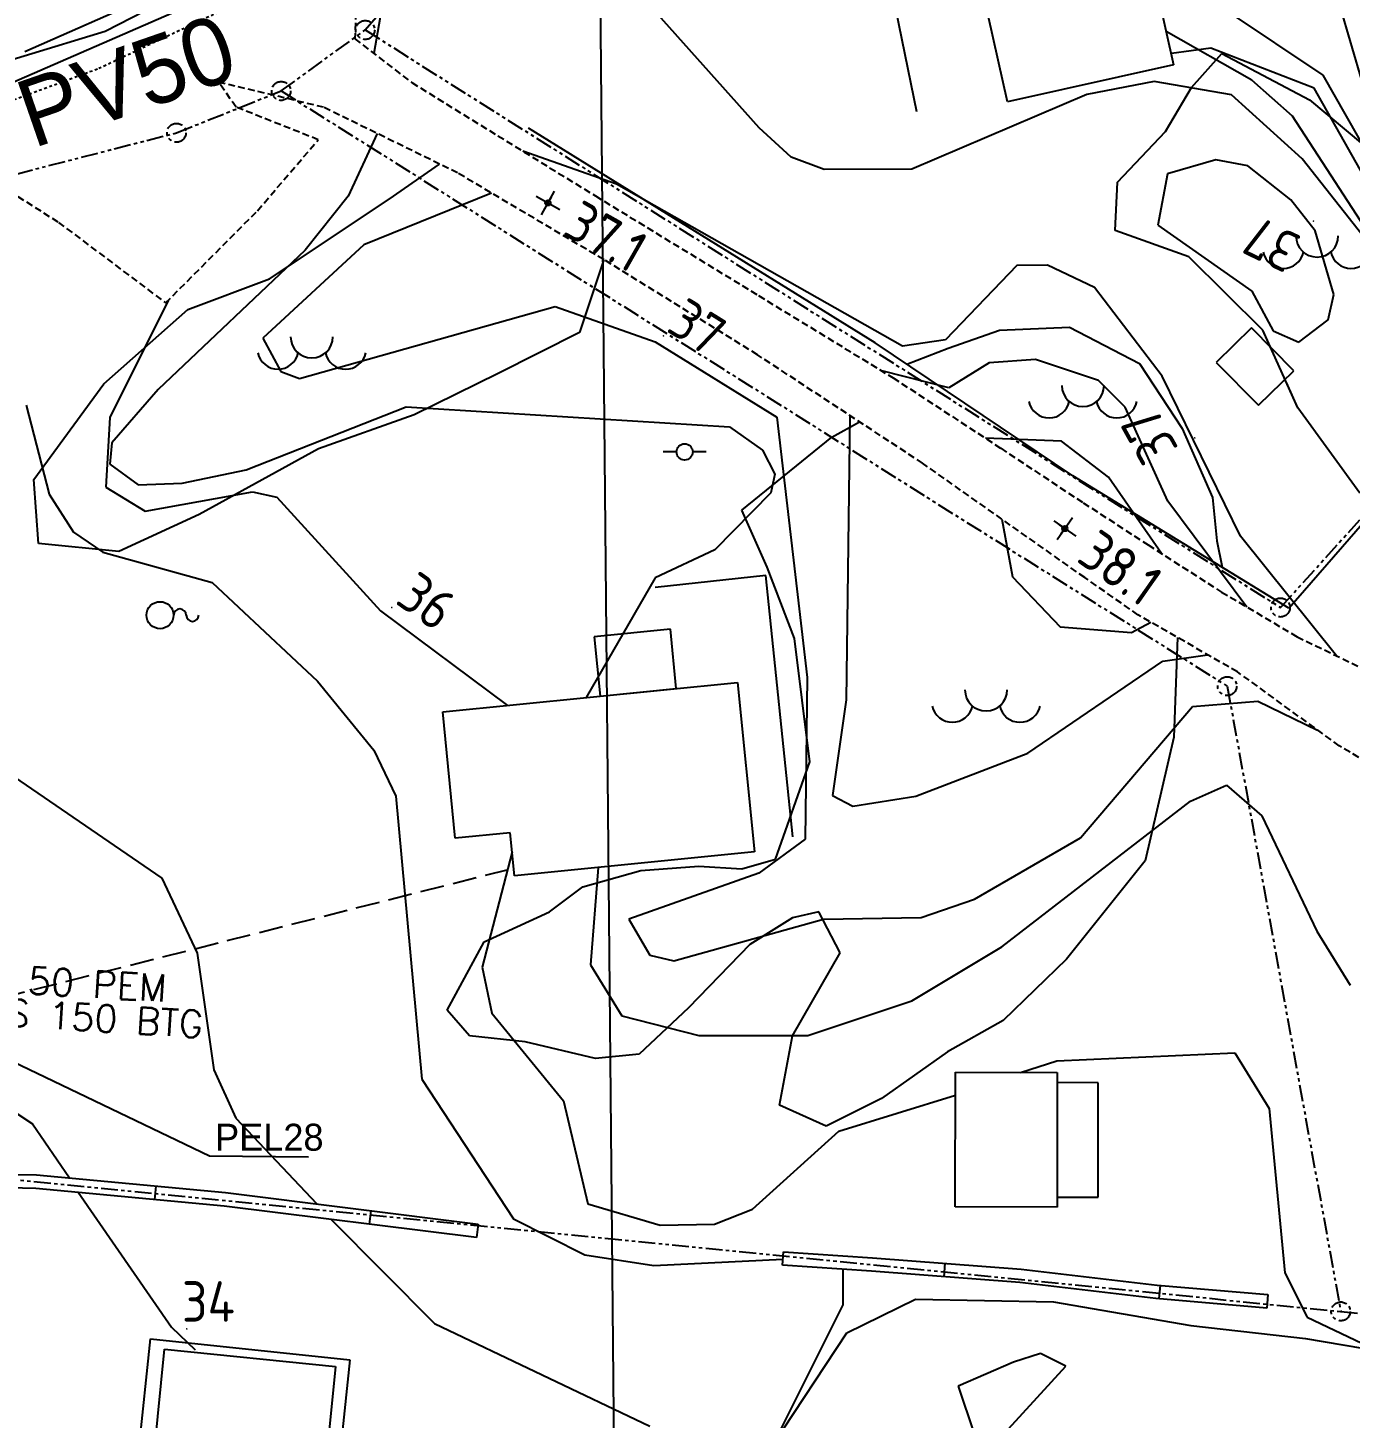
# Model space of a CAD drawing. Header units: metres. Extents: x 139929 to 142176, y 6401995 to 6404420.
# Drawn here: x 140501.3 to 140550.2, y 6402327.8 to 6402379.3 of the extents above; entities that cross this region are included whole.
import ezdxf
from ezdxf.enums import TextEntityAlignment as Align

# ---------------------------------------------------------------- set-up
doc = ezdxf.new("R2010")
doc.units = ezdxf.units.M
doc.header["$LTSCALE"] = 0.5
for name, pattern in [('DASHED', [0.75, 0.5, -0.25]), ('DGN Style 3', [2.464518, 1.76037, -0.704148]), ('HIDDEN2', [0.1875, 0.125, -0.0625]), ('PHANTOM', [2.5, 1.25, -0.25, 0.25, -0.25, 0.25, -0.25])]:
    doc.linetypes.add(name, pattern=pattern)
doc.layers.get('0').update_dxf_attribs({"color": 1})
doc.layers.add('LM_GRÄNSPUNKT_TEXT_NY', color=94, linetype='Continuous', lineweight=25)
for name, color, linetype in [('M-BEF-BELYSNINGSSTOLPE', 4, 'Continuous'), ('M-BEF-BYGGNAD', 3, 'Continuous'), ('M-BEF-EL', 4, 'ELLEDNING'), ('M-BEF-KÄLLA', 7, 'Continuous'), ('M-BEF-MARKLINJE', 4, 'Continuous'), ('M-BEF-MUR', 4, 'Continuous'), ('M-BEF-NIVÅ', 4, 'Continuous'), ('M-BEF-NIVÅKURVA-PRIMÄR-0.5M', 12, 'Continuous'), ('M-BEF-NIVÅKURVA-PRIMÄR-1.0M', 12, 'Continuous'), ('M-BEF-STAKET', 4, 'STAKET'), ('M-BEF-TELE', 4, 'TELELEDNING'), ('M-BEF-TELE-INFO', 4, 'Continuous'), ('M-BEF-TELE-TEXT', 1, 'Continuous'), ('M-BEF-VA-S', 4, 'Continuous'), ('M-BEF-VA-TEXT', 1, 'Continuous'), ('M-BEF-VA-V', 4, 'HIDDEN2'), ('M-BEF-VÄGKANT', 1, 'DASHED'), ('M-BEF-VÄGKANTSTÖD', 1, 'Continuous'), ('M-GR-FASTIGHETSGRÄNS', 3, 'PHANTOM')]:
    doc.layers.add(name, color=color, linetype=linetype)
doc.styles.add('ISO', font='iso.shx', dxfattribs={"height": 2.5})
doc.styles.add('ITALICC', font='italicc', dxfattribs={"oblique": 10})
doc.styles.add('ROMANS', font='romans')
doc.styles.get("Standard").update_dxf_attribs({"font": 'simplex8.shx'})
doc.styles.add('Style-font38', font='font38.shx')
doc.linetypes.add('ELLEDNING', pattern='A,3,-0.5,["E",Standard,S=0.5,R=0,X=0,Y=-0.25],-0.5', length=4)
doc.linetypes.add('STAKET', pattern='A,7,[134,morastr.shx,S=0.8,R=0,X=0,Y=0],0.6,[134,morastr.shx,S=0.8,R=0,X=0,Y=0],1', length=8.6)
doc.linetypes.add('TELELEDNING', pattern='A,3,-0.5,["T",Standard,S=0.5,R=0,X=0,Y=-0.25],-0.5', length=4)
picture_1 = doc.add_image_def('image1.png', size_in_pixel=(962, 792))

# ---------------------------------------------------------------- blocks, each defined once
blk = doc.blocks.new('PRI_L_ALLM')
for points in [[(-0.3, 0, 0), (-0.8, 0, 0)], [(0.8, 0, 0), (0.3, 0, 0)]]:
    blk.add_polyline3d(points)
blk.add_circle((0, 0), 0.3)
blk = doc.blocks.new('PRI_M_BERG')
for centre, radius, start, end in [((0, 0.867), 0.784, 180, 0), ((-1.252, 0.43), 0.765, 192.2902, 347.7098), ((1.252, 0.43), 0.765, 192.2902, 347.7098)]:
    blk.add_arc(centre, radius, start, end)
blk = doc.blocks.new('PRI_NIVÅ_HÖJDPUNKT_ISM')
at = {"color": 7}
for p, q in [((-0.25, 0), (0.25, 0)), ((0, 0.25), (0, -0.25))]:
    blk.add_line(p, q, dxfattribs=at)
blk = doc.blocks.new('PRI_V_KÄLLA')
blk.add_circle((0, 0), 0.5)
for centre, start, end in [((0.733333, 0), 0, 179.999991), ((1.2, 0), 179.999991, 359.999955)]:
    blk.add_arc(centre, 0.233333, start, end)
blk = doc.blocks.new('LIGGARPUNKT')
blk.add_circle((0, 0), 0.35)
at = {"layer": 'LM_GRÄNSPUNKT_TEXT_NY', "style": 'ITALICC', "oblique": 10}
blk.add_attdef('PUNKTBETECKNING', (0.5, -0.35), '', height=0.7, dxfattribs=at)
blk = doc.blocks.new('SPWDEF')
at = {"color": 0, "linetype": 'Continuous'}
for p, q in [((-1, 0), (1, 0)), ((0, -1), (0, 1))]:
    blk.add_line(p, q, dxfattribs=at)
blk.add_circle((0, 0), 0.2)
blk = doc.blocks.new('PRI_NIVÅ_HÖJDPKT')
at = {"color": 0, "linetype": 'Continuous', "lineweight": -3}
blk.add_circle((183, 184), 0.0005, dxfattribs=at)

msp = doc.modelspace()

# ---------------------------------------------------------------- linework, layer by layer
at = {"layer": 'M-BEF-BYGGNAD'}
for p, q in [((140537.546, 6402376.528), (140535.547, 6402385.485)), ((140537.546, 6402376.528), (140535.547, 6402385.485)), ((140542.843, 6402381.713), (140543.693, 6402377.899)), ((140542.843, 6402381.713), (140543.693, 6402377.899)), ((140543.693, 6402377.899), (140537.546, 6402376.528)), ((140543.693, 6402377.899), (140537.546, 6402376.528)), ((140546.581, 6402368.165), (140545.272, 6402366.882)), ((140548.139, 6402366.576), (140546.581, 6402368.165)), ((140545.272, 6402366.882), (140546.83, 6402365.293)), ((140546.83, 6402365.293), (140548.139, 6402366.576)), ((140525.056, 6402357.002), (140522.241, 6402356.723)), ((140522.241, 6402356.723), (140522.459, 6402354.524)), ((140525.274, 6402354.803), (140525.056, 6402357.002)), ((140516.626, 6402353.945), (140527.546, 6402355.029)), ((140516.626, 6402353.945), (140527.546, 6402355.029)), ((140522.459, 6402354.524), (140525.274, 6402354.803)), ((140527.546, 6402355.029), (140528.168, 6402348.757)), ((140527.546, 6402355.029), (140528.168, 6402348.757)), ((140517.092, 6402349.261), (140516.626, 6402353.945)), ((140517.092, 6402349.261), (140516.626, 6402353.945)), ((140519.127, 6402349.463), (140517.092, 6402349.261)), ((140519.127, 6402349.463), (140517.092, 6402349.261)), ((140519.285, 6402347.875), (140519.127, 6402349.463)), ((140519.285, 6402347.875), (140519.127, 6402349.463)), ((140528.168, 6402348.757), (140519.285, 6402347.875)), ((140528.168, 6402348.757), (140519.285, 6402347.875)), ((140535.608, 6402335.611), (140535.617, 6402340.595)), ((140535.608, 6402335.611), (140535.617, 6402340.595)), ((140535.617, 6402340.595), (140539.385, 6402340.588)), ((140535.617, 6402340.595), (140539.385, 6402340.588)), ((140539.385, 6402340.588), (140539.376, 6402335.603)), ((140539.385, 6402340.588), (140539.376, 6402335.603)), ((140540.904, 6402340.208), (140539.384, 6402340.211)), ((140540.904, 6402340.208), (140539.384, 6402340.211)), ((140540.896, 6402335.974), (140540.904, 6402340.208)), ((140540.896, 6402335.974), (140540.904, 6402340.208)), ((140539.376, 6402335.603), (140535.608, 6402335.611)), ((140539.376, 6402335.603), (140535.608, 6402335.611)), ((140539.377, 6402335.976), (140540.896, 6402335.974)), ((140539.377, 6402335.976), (140540.896, 6402335.974)), ((140504.435, 6402317.61), (140505.8, 6402330.721)), ((140505.09, 6402318.022), (140506.327, 6402330.339)), ((140505.09, 6402318.022), (140506.327, 6402330.339)), ((140505.8, 6402330.721), (140513.191, 6402329.952)), ((140506.327, 6402330.339), (140512.656, 6402329.704)), ((140506.327, 6402330.339), (140512.656, 6402329.704)), ((140513.191, 6402329.952), (140512.883, 6402326.994)), ((140512.656, 6402329.704), (140512.295, 6402326.112)), ((140512.656, 6402329.704), (140512.295, 6402326.112))]:
    msp.add_line(p, q, dxfattribs=at)
at = {"layer": 'M-BEF-EL', "flags": 128}
msp.add_lwpolyline([(140479.882, 6402370.576), (140480.469, 6402370.766), (140483.482, 6402371.85), (140486.773, 6402373.649), (140491.324, 6402375.218), (140495.121, 6402376.413), (140504.126, 6402379.151), (140509.521, 6402381.924), (140513.334, 6402384.61), (140517.846, 6402389.517), (140520.876, 6402393.335), (140523.929, 6402397.038), (140528.942, 6402403.251), (140531.978, 6402407.388), (140536.673, 6402413.662), (140537.185, 6402413.935), (140538.462, 6402412.981), (140539.837, 6402412.142), (140540.254, 6402411.587)], dxfattribs=at)
at = {"layer": 'M-BEF-MARKLINJE'}
for p, q in [((140544.356, 6402377.068, 36.441), (140545.479, 6402378.322, 35.532)), ((140545.479, 6402378.322, 35.532), (140548.726, 6402376.608, 35.404)), ((140543.397, 6402375.435, 36.74), (140544.356, 6402377.068, 36.441)), ((140548.726, 6402376.608, 35.404), (140550.687, 6402374.958, 35.29)), ((140541.612, 6402373.553, 36.825), (140543.397, 6402375.435, 36.74)), ((140514.647, 6402372.928, 36.817), (140516.506, 6402374.228, 36.774)), ((140541.532, 6402371.761, 36.711), (140541.612, 6402373.553, 36.825)), ((140510.217, 6402369.978, 36.404), (140514.647, 6402372.928, 36.817)), ((140544.256, 6402370.795, 36.669), (140541.532, 6402371.761, 36.711)), ((140522.59, 6402370.688, 37.03), (140521.687, 6402367.987, 36.731)), ((140546.994, 6402368.081, 36.654), (140544.256, 6402370.795, 36.669)), ((140507.191, 6402368.847, 36.149), (140510.217, 6402369.978, 36.404)), ((140504.081, 6402366.083, 35.765), (140507.191, 6402368.847, 36.149)), ((140521.687, 6402367.987, 36.731), (140518.677, 6402366.466, 36.561)), ((140535.339, 6402367.41, 36.925), (140537.241, 6402368.075, 37.024)), ((140537.241, 6402368.075, 37.024), (140539.843, 6402368.184, 36.967)), ((140539.843, 6402368.184, 36.967), (140542.43, 6402366.839, 36.967)), ((140548.292, 6402365.204, 36.683), (140546.994, 6402368.081, 36.654)), ((140533.81, 6402366.823, 36.862), (140535.339, 6402367.41, 36.925)), ((140518.677, 6402366.466, 36.561), (140515.565, 6402364.941, 36.39)), ((140542.43, 6402366.839, 36.967), (140544.013, 6402364.438, 36.967)), ((140501.488, 6402362.54, 35.466), (140504.081, 6402366.083, 35.765)), ((140515.565, 6402364.941, 36.39), (140512.029, 6402363.685, 36.333)), ((140550.589, 6402362.034, 36.555), (140548.292, 6402365.204, 36.683)), ((140531.035, 6402364.117, 37.487), (140532.06, 6402364.681, 37.544)), ((140544.013, 6402364.438, 36.967), (140545.128, 6402361.878, 36.967)), ((140527.708, 6402361.415, 36.677), (140531.035, 6402364.117, 37.487)), ((140512.029, 6402363.685, 36.333), (140507.611, 6402361.253, 35.708)), ((140501.661, 6402360.175, 35.282), (140501.488, 6402362.54, 35.466)), ((140545.128, 6402361.878, 36.967), (140545.291, 6402360.271, 36.967)), ((140507.611, 6402361.253, 35.708), (140504.638, 6402359.874, 35.395)), ((140528.641, 6402359.301, 36.691), (140527.708, 6402361.415, 36.677)), ((140545.291, 6402360.271, 36.967), (140545.493, 6402359.294, 36.868)), ((140504.638, 6402359.874, 35.395), (140501.661, 6402360.175, 35.282)), ((140529.65, 6402356.661, 36.507), (140528.641, 6402359.301, 36.691)), ((140530.222, 6402352.097, 36.492), (140529.65, 6402356.661, 36.507)), ((140543.835, 6402356.697, 37.473), (140543.695, 6402353.001, 36.706)), ((140543.695, 6402353.001, 36.706), (140542.642, 6402348.421, 36.365)), ((140528.953, 6402348.483, 36.72), (140530.222, 6402352.097, 36.492)), ((140527.701, 6402348.13, 36.663), (140528.953, 6402348.483, 36.72)), ((140542.642, 6402348.421, 36.365), (140539.724, 6402344.789, 36.322)), ((140521.82, 6402347.461, 36.251), (140523.96, 6402348.063, 36.35)), ((140523.96, 6402348.063, 36.35), (140526.107, 6402348.228, 36.45)), ((140526.107, 6402348.228, 36.45), (140527.701, 6402348.13, 36.663)), ((140520.581, 6402346.533, 36.023), (140521.82, 6402347.461, 36.251)), ((140518.163, 6402345.428, 35.824), (140520.581, 6402346.533, 36.023)), ((140529.576, 6402346.313, 36.734), (140528.003, 6402345.332, 36.72)), ((140530.557, 6402346.538, 36.635), (140529.576, 6402346.313, 36.734)), ((140531.34, 6402345.014, 36.535), (140530.557, 6402346.538, 36.635)), ((140516.795, 6402342.896, 35.796), (140518.163, 6402345.428, 35.824)), ((140528.003, 6402345.332, 36.72), (140525.728, 6402342.985, 36.578)), ((140529.581, 6402341.948, 36.564), (140531.34, 6402345.014, 36.535)), ((140539.724, 6402344.789, 36.322), (140537.38, 6402342.518, 36.222)), ((140517.618, 6402341.95, 35.896), (140516.795, 6402342.896, 35.796)), ((140525.728, 6402342.985, 36.578), (140523.898, 6402341.262, 36.251)), ((140537.38, 6402342.518, 36.222), (140535.315, 6402341.356, 36.18)), ((140519.679, 6402341.726, 36.023), (140517.618, 6402341.95, 35.896)), ((140522.285, 6402341.103, 36.08), (140519.679, 6402341.726, 36.023)), ((140529.1, 6402339.383, 36.18), (140529.581, 6402341.948, 36.564)), ((140523.898, 6402341.262, 36.251), (140522.285, 6402341.103, 36.08)), ((140535.315, 6402341.356, 36.18), (140532.877, 6402339.626, 36.095)), ((140532.877, 6402339.626, 36.095), (140530.832, 6402338.605, 36.052)), ((140530.832, 6402338.605, 36.052), (140529.1, 6402339.383, 36.18)), ((140531.587, 6402330.952, 35.694), (140534.134, 6402332.194, 35.921)), ((140534.134, 6402332.194, 35.921), (140539.247, 6402332.089, 35.992)), ((140539.247, 6402332.089, 35.992), (140544.325, 6402331.215, 35.964)), ((140528.845, 6402326.777, 35.267), (140531.587, 6402330.952, 35.694)), ((140544.325, 6402331.215, 35.964), (140548.578, 6402330.735, 35.907)), ((140548.578, 6402330.735, 35.907), (140554.573, 6402329.724, 35.836))]:
    msp.add_line(p, q, dxfattribs=at)
at = {"layer": 'M-BEF-MARKLINJE', "lineweight": -3}
for p, q in [((140544.356, 6402377.068), (140545.479, 6402378.322)), ((140543.397, 6402375.435), (140544.356, 6402377.068)), ((140541.612, 6402373.553), (140543.397, 6402375.435)), ((140514.647, 6402372.928), (140516.506, 6402374.228)), ((140541.532, 6402371.761), (140541.612, 6402373.553)), ((140510.217, 6402369.978), (140514.647, 6402372.928)), ((140544.256, 6402370.795), (140541.532, 6402371.761)), ((140522.59, 6402370.688), (140521.687, 6402367.987)), ((140546.994, 6402368.081), (140544.256, 6402370.795)), ((140507.191, 6402368.847), (140510.217, 6402369.978)), ((140504.081, 6402366.083), (140507.191, 6402368.847)), ((140521.687, 6402367.987), (140518.677, 6402366.466)), ((140535.339, 6402367.41), (140537.241, 6402368.075)), ((140537.241, 6402368.075), (140539.843, 6402368.184)), ((140539.843, 6402368.184), (140542.43, 6402366.839)), ((140547.32, 6402367.358), (140546.994, 6402368.081)), ((140533.81, 6402366.823), (140535.339, 6402367.41)), ((140518.677, 6402366.466), (140515.565, 6402364.941)), ((140542.43, 6402366.839), (140544.013, 6402364.438)), ((140501.488, 6402362.54), (140504.081, 6402366.083)), ((140548.292, 6402365.204), (140547.869, 6402366.142)), ((140515.565, 6402364.941), (140512.029, 6402363.685)), ((140550.589, 6402362.034), (140548.292, 6402365.204)), ((140531.035, 6402364.117), (140532.06, 6402364.681)), ((140544.013, 6402364.438), (140545.128, 6402361.878)), ((140527.708, 6402361.415), (140531.035, 6402364.117)), ((140512.029, 6402363.685), (140507.611, 6402361.253)), ((140501.661, 6402360.175), (140501.488, 6402362.54)), ((140545.128, 6402361.878), (140545.291, 6402360.271)), ((140507.611, 6402361.253), (140504.638, 6402359.874)), ((140528.641, 6402359.301), (140527.708, 6402361.415)), ((140545.291, 6402360.271), (140545.493, 6402359.294)), ((140504.638, 6402359.874), (140501.661, 6402360.175)), ((140529.65, 6402356.661), (140528.641, 6402359.301)), ((140530.222, 6402352.097), (140529.65, 6402356.661)), ((140543.835, 6402356.697), (140543.695, 6402353.001)), ((140543.695, 6402353.001), (140542.642, 6402348.421)), ((140528.953, 6402348.483), (140530.222, 6402352.097)), ((140527.701, 6402348.13), (140528.953, 6402348.483)), ((140542.642, 6402348.421), (140539.724, 6402344.789)), ((140521.82, 6402347.461), (140523.96, 6402348.063)), ((140523.96, 6402348.063), (140526.107, 6402348.228)), ((140526.107, 6402348.228), (140527.701, 6402348.13)), ((140520.581, 6402346.533), (140521.82, 6402347.461)), ((140518.163, 6402345.428), (140520.581, 6402346.533)), ((140529.576, 6402346.313), (140528.003, 6402345.332)), ((140530.557, 6402346.538), (140529.576, 6402346.313)), ((140531.34, 6402345.014), (140530.557, 6402346.538)), ((140516.795, 6402342.896), (140518.163, 6402345.428)), ((140528.003, 6402345.332), (140525.728, 6402342.985)), ((140529.581, 6402341.948), (140531.34, 6402345.014)), ((140539.724, 6402344.789), (140537.38, 6402342.518)), ((140517.618, 6402341.95), (140516.795, 6402342.896)), ((140525.728, 6402342.985), (140523.898, 6402341.262)), ((140537.38, 6402342.518), (140535.315, 6402341.356)), ((140519.679, 6402341.726), (140517.618, 6402341.95)), ((140522.285, 6402341.103), (140519.679, 6402341.726)), ((140529.1, 6402339.383), (140529.581, 6402341.948)), ((140523.898, 6402341.262), (140522.285, 6402341.103)), ((140535.315, 6402341.356), (140532.877, 6402339.626)), ((140532.877, 6402339.626), (140530.832, 6402338.605)), ((140530.832, 6402338.605), (140529.1, 6402339.383)), ((140531.587, 6402330.952), (140534.134, 6402332.194)), ((140534.134, 6402332.194), (140539.247, 6402332.089)), ((140539.247, 6402332.089), (140544.325, 6402331.215)), ((140528.845, 6402326.777), (140531.587, 6402330.952)), ((140544.325, 6402331.215), (140548.578, 6402330.735)), ((140548.578, 6402330.735), (140554.573, 6402329.724))]:
    msp.add_line(p, q, dxfattribs=at)
at = {"layer": 'M-BEF-MUR'}
for p, q in [((140534.18, 6402376.163), (140533.071, 6402381.607)), ((140499.734, 6402336.831), (140501.59, 6402336.797)), ((140501.59, 6402336.797), (140508.584, 6402336.138)), ((140501.561, 6402336.297), (140499.725, 6402336.331)), ((140508.53, 6402335.64), (140501.561, 6402336.297)), ((140505.965, 6402335.882), (140506.012, 6402336.38)), ((140508.584, 6402336.138), (140517.944, 6402334.976)), ((140517.882, 6402334.479), (140508.53, 6402335.64)), ((140513.913, 6402334.972), (140513.974, 6402335.468)), ((140517.944, 6402334.976), (140517.882, 6402334.479)), ((140529.212, 6402333.447), (140529.245, 6402333.945)), ((140529.245, 6402333.945), (140532.542, 6402333.726)), ((140532.507, 6402333.228), (140529.212, 6402333.447)), ((140532.542, 6402333.726), (140538.052, 6402333.31)), ((140535.201, 6402333.024), (140535.238, 6402333.523)), ((140538.004, 6402332.812), (140532.507, 6402333.228)), ((140538.052, 6402333.31), (140543.089, 6402332.718)), ((140543.038, 6402332.221), (140538.004, 6402332.812)), ((140543.089, 6402332.718), (140547.186, 6402332.364)), ((140543.158, 6402332.21), (140543.201, 6402332.709)), ((140547.143, 6402331.865), (140543.038, 6402332.221)), ((140547.186, 6402332.364), (140547.143, 6402331.865))]:
    msp.add_line(p, q, dxfattribs=at)
at = {"layer": 'M-BEF-MUR', "lineweight": -3}
for p, q in [((140534.18, 6402376.163), (140533.071, 6402381.607)), ((140499.734, 6402336.831), (140501.59, 6402336.797)), ((140501.59, 6402336.797), (140508.584, 6402336.138)), ((140501.561, 6402336.297), (140499.725, 6402336.331)), ((140508.53, 6402335.64), (140501.561, 6402336.297)), ((140505.965, 6402335.882), (140506.012, 6402336.38)), ((140508.584, 6402336.138), (140517.944, 6402334.976)), ((140517.882, 6402334.479), (140508.53, 6402335.64)), ((140513.913, 6402334.972), (140513.974, 6402335.468)), ((140517.944, 6402334.976), (140517.882, 6402334.479)), ((140529.212, 6402333.447), (140529.245, 6402333.945)), ((140529.245, 6402333.945), (140532.542, 6402333.726)), ((140532.507, 6402333.228), (140529.212, 6402333.447)), ((140532.542, 6402333.726), (140538.052, 6402333.31)), ((140535.201, 6402333.024), (140535.238, 6402333.523)), ((140538.004, 6402332.812), (140532.507, 6402333.228)), ((140538.052, 6402333.31), (140543.089, 6402332.718)), ((140543.038, 6402332.221), (140538.004, 6402332.812)), ((140543.089, 6402332.718), (140547.186, 6402332.364)), ((140543.158, 6402332.21), (140543.201, 6402332.709)), ((140547.143, 6402331.865), (140543.038, 6402332.221)), ((140547.186, 6402332.364), (140547.143, 6402331.865))]:
    msp.add_line(p, q, dxfattribs=at)
at = {"layer": 'M-BEF-NIVÅKURVA-PRIMÄR-0.5M', "linetype": 'Continuous', "lineweight": -3}
for p, q in [((140514.603, 6402381.377, 36.5), (140514.08, 6402378.324, 36.5)), ((140528.35, 6402375.572, 36.5), (140523.097, 6402381.451, 36.5)), ((140549.225, 6402377.515, 35.5), (140545.682, 6402379.884, 35.5)), ((140542.974, 6402377.28, 36.5), (140540.484, 6402376.808, 36.5)), ((140545.834, 6402376.792, 36.5), (140542.974, 6402377.28, 36.5)), ((140551.806, 6402372.977, 35.5), (140549.225, 6402377.515, 35.5)), ((140540.484, 6402376.808, 36.5), (140534, 6402374.04, 36.5)), ((140548.451, 6402374.424, 36.5), (140545.834, 6402376.792, 36.5)), ((140514.197, 6402375.36, 36.5), (140513.122, 6402373.034, 36.5)), ((140529.531, 6402374.477, 36.5), (140528.35, 6402375.572, 36.5)), ((140530.754, 6402374.023, 36.5), (140529.531, 6402374.477, 36.5)), ((140551.223, 6402370.913, 36.5), (140548.451, 6402374.424, 36.5)), ((140534, 6402374.04, 36.5), (140530.754, 6402374.023, 36.5)), ((140513.122, 6402373.034, 36.5), (140511.53, 6402371.039, 36.5)), ((140511.53, 6402371.039, 36.5), (140506.087, 6402365.874, 36.5)), ((140538.573, 6402366.987, 37.5), (140536.862, 6402366.869, 37.5)), ((140540.914, 6402366.214, 37.5), (140538.573, 6402366.987, 37.5)), ((140535.369, 6402365.941, 37.5), (140532.882, 6402366.57, 37.5)), ((140536.862, 6402366.869, 37.5), (140535.369, 6402365.941, 37.5)), ((140506.087, 6402365.874, 36.5), (140504.369, 6402363.91, 36.5)), ((140541.901, 6402365.23, 37.5), (140540.914, 6402366.214, 37.5)), ((140501.2, 6402365.294, 35.5), (140502.049, 6402362.003, 35.5)), ((140509.342, 6402362.902, 36.5), (140515.269, 6402365.237, 36.5)), ((140515.269, 6402365.237, 36.5), (140527.252, 6402364.493, 36.5)), ((140531.701, 6402364.918, 37.5), (140531.568, 6402354.382, 37.5)), ((140543.475, 6402361.744, 37.5), (140541.901, 6402365.23, 37.5)), ((140527.252, 6402364.493, 36.5), (140528.469, 6402363.629, 36.5)), ((140504.369, 6402363.91, 36.5), (140504.299, 6402363.113, 36.5)), ((140528.469, 6402363.629, 36.5), (140528.925, 6402362.748, 36.5)), ((140504.299, 6402363.113, 36.5), (140505.347, 6402362.351, 36.5)), ((140506.983, 6402362.411, 36.5), (140509.342, 6402362.902, 36.5)), ((140505.347, 6402362.351, 36.5), (140506.983, 6402362.411, 36.5)), ((140528.925, 6402362.748, 36.5), (140528.782, 6402362.047, 36.5)), ((140502.049, 6402362.003, 35.5), (140502.958, 6402360.599, 35.5)), ((140528.782, 6402362.047, 36.5), (140526.703, 6402359.937, 36.5)), ((140546.41, 6402357.822, 37.5), (140543.475, 6402361.744, 37.5)), ((140502.958, 6402360.599, 35.5), (140504.036, 6402359.85, 35.5)), ((140504.036, 6402359.85, 35.5), (140508.089, 6402358.735, 35.5)), ((140526.703, 6402359.937, 36.5), (140524.495, 6402358.902, 36.5)), ((140508.089, 6402358.735, 35.5), (140511.993, 6402355.079, 35.5)), ((140524.495, 6402358.902, 36.5), (140521.934, 6402354.471, 36.5)), ((140538.299, 6402352.411, 37.5), (140543.292, 6402355.817, 37.5)), ((140543.292, 6402355.817, 37.5), (140544.952, 6402356.057, 37.5)), ((140511.993, 6402355.079, 35.5), (140514.071, 6402352.52, 35.5)), ((140531.568, 6402354.382, 37.5), (140531.066, 6402350.845, 37.5)), ((140498.979, 6402352.734, 34.5), (140506.228, 6402347.789, 34.5)), ((140514.071, 6402352.52, 35.5), (140514.896, 6402350.815, 35.5)), ((140534.147, 6402350.82, 37.5), (140538.299, 6402352.411, 37.5)), ((140544.319, 6402350.63, 36.5), (140545.647, 6402351.224, 36.5)), ((140545.647, 6402351.224, 36.5), (140546.965, 6402350.087, 36.5)), ((140514.896, 6402350.815, 35.5), (140515.851, 6402340.344, 35.5)), ((140531.066, 6402350.845, 37.5), (140531.81, 6402350.445, 37.5)), ((140531.81, 6402350.445, 37.5), (140534.147, 6402350.82, 37.5)), ((140537.331, 6402345.245, 36.5), (140544.319, 6402350.63, 36.5)), ((140546.965, 6402350.087, 36.5), (140549.001, 6402345.823, 36.5)), ((140522.385, 6402348.183, 36.5), (140522.102, 6402344.572, 36.5)), ((140506.228, 6402347.789, 34.5), (140507.535, 6402345.01, 34.5)), ((140549.001, 6402345.823, 36.5), (140550.232, 6402343.815, 36.5)), ((140507.535, 6402345.01, 34.5), (140508.156, 6402340.68, 34.5)), ((140534.003, 6402343.235, 36.5), (140537.331, 6402345.245, 36.5)), ((140522.102, 6402344.572, 36.5), (140523.265, 6402342.688, 36.5)), ((140530.149, 6402341.96, 36.5), (140534.003, 6402343.235, 36.5)), ((140523.265, 6402342.688, 36.5), (140526.112, 6402341.956, 36.5)), ((140526.112, 6402341.956, 36.5), (140530.149, 6402341.96, 36.5)), ((140508.156, 6402340.68, 34.5), (140508.971, 6402338.901, 34.5)), ((140515.851, 6402340.344, 35.5), (140519.243, 6402335.165, 35.5)), ((140508.971, 6402338.901, 34.5), (140511.969, 6402335.718, 34.5)), ((140512.49, 6402335.149, 34.5), (140516.321, 6402331.297, 34.5)), ((140519.243, 6402335.165, 35.5), (140521.888, 6402333.833, 35.5)), ((140521.888, 6402333.833, 35.5), (140524.441, 6402333.437, 35.5)), ((140524.441, 6402333.437, 35.5), (140529.227, 6402333.674, 35.5)), ((140531.447, 6402333.299, 35.5), (140531.441, 6402331.988, 35.5)), ((140531.441, 6402331.988, 35.5), (140529.108, 6402327.317, 35.5)), ((140516.321, 6402331.297, 34.5), (140524.298, 6402327.488, 34.5)), ((140537.769, 6402329.863, 36.5), (140535.71, 6402328.972, 36.5)), ((140538.768, 6402330.176, 36.5), (140537.769, 6402329.863, 36.5)), ((140539.707, 6402329.707, 36.5), (140538.768, 6402330.176, 36.5)), ((140537.576, 6402327.394, 36.5), (140539.707, 6402329.707, 36.5)), ((140535.71, 6402328.972, 36.5), (140536.311, 6402327.207, 36.5))]:
    msp.add_line(p, q, dxfattribs=at)
at = {"layer": 'M-BEF-NIVÅKURVA-PRIMÄR-1.0M', "linetype": 'Continuous', "lineweight": -3}
for p, q in [((140546.589, 6402377.33, 36), (140543.418, 6402379.133, 36)), ((140548.096, 6402375.997, 36), (140546.589, 6402377.33, 36)), ((140552.421, 6402369.331, 36), (140548.096, 6402375.997, 36)), ((140523.059, 6402373.488, 37), (140519.594, 6402374.705, 37)), ((140545.253, 6402374.381, 37), (140543.47, 6402373.867, 37)), ((140546.445, 6402374.165, 37), (140545.253, 6402374.381, 37)), ((140548.03, 6402372.9, 37), (140546.445, 6402374.165, 37)), ((140543.47, 6402373.867, 37), (140543.107, 6402371.961, 37)), ((140518.438, 6402373.151, 37), (140513.71, 6402371.232, 37)), ((140533.658, 6402367.484, 37), (140523.059, 6402373.488, 37)), ((140548.938, 6402371.756, 37), (140548.03, 6402372.9, 37)), ((140543.107, 6402371.961, 37), (140546.584, 6402369.523, 37)), ((140549.626, 6402369.394, 37), (140548.938, 6402371.756, 37)), ((140513.71, 6402371.232, 37), (140509.961, 6402367.777, 37)), ((140537.882, 6402370.469, 37), (140535.242, 6402367.721, 37)), ((140539.018, 6402370.478, 37), (140537.882, 6402370.469, 37)), ((140540.757, 6402369.661, 37), (140539.018, 6402370.478, 37)), ((140543.269, 6402366.37, 37), (140540.757, 6402369.661, 37)), ((140546.584, 6402369.523, 37), (140547.385, 6402368.055, 37)), ((140506.462, 6402369.18, 36), (140504.296, 6402364.836, 36)), ((140511.321, 6402366.288, 37), (140520.786, 6402368.951, 37)), ((140520.786, 6402368.951, 37), (140524.493, 6402367.638, 37)), ((140549.419, 6402368.46, 37), (140549.626, 6402369.394, 37)), ((140548.324, 6402367.637, 37), (140549.419, 6402368.46, 37)), ((140547.385, 6402368.055, 37), (140548.324, 6402367.637, 37)), ((140509.961, 6402367.777, 37), (140510.635, 6402366.542, 37)), ((140524.493, 6402367.638, 37), (140528.995, 6402364.853, 37)), ((140535.242, 6402367.721, 37), (140533.658, 6402367.484, 37)), ((140510.635, 6402366.542, 37), (140511.321, 6402366.288, 37)), ((140546.168, 6402360.452, 37), (140543.269, 6402366.37, 37)), ((140504.296, 6402364.836, 36), (140504.149, 6402362.258, 36)), ((140528.995, 6402364.853, 37), (140530.125, 6402355.219, 37)), ((140539.543, 6402363.967, 38), (140536.729, 6402364.072, 38)), ((140541.287, 6402362.63, 38), (140539.543, 6402363.967, 38)), ((140504.149, 6402362.258, 36), (140505.611, 6402361.373, 36)), ((140543.242, 6402359.808, 38), (140541.287, 6402362.63, 38)), ((140505.611, 6402361.373, 36), (140509.58, 6402362.092, 36)), ((140509.58, 6402362.092, 36), (140510.487, 6402361.888, 36)), ((140510.487, 6402361.888, 36), (140514.32, 6402357.683, 36)), ((140537.33, 6402361.08, 38), (140537.729, 6402358.942, 38)), ((140549.724, 6402356.019, 37), (140546.168, 6402360.452, 37)), ((140537.729, 6402358.942, 38), (140539.497, 6402357.086, 38)), ((140514.32, 6402357.683, 36), (140519.029, 6402354.183, 36)), ((140542.132, 6402356.88, 38), (140542.85, 6402357.261, 38)), ((140539.497, 6402357.086, 38), (140542.132, 6402356.88, 38)), ((140530.125, 6402355.219, 37), (140530.049, 6402349.232, 37)), ((140540.25, 6402349.272, 37), (140544.398, 6402354.143, 37)), ((140544.398, 6402354.143, 37), (140546.806, 6402354.341, 37)), ((140546.806, 6402354.341, 37), (140549.025, 6402353.268, 37)), ((140530.049, 6402349.232, 37), (140528.328, 6402347.966, 37)), ((140536.318, 6402347.006, 37), (140540.25, 6402349.272, 37)), ((140519.197, 6402348.763, 36), (140518.086, 6402344.484, 36)), ((140528.328, 6402347.966, 37), (140523.52, 6402346.271, 37)), ((140534.343, 6402346.329, 37), (140536.318, 6402347.006, 37)), ((140530.733, 6402346.268, 37), (140534.343, 6402346.329, 37)), ((140523.52, 6402346.271, 37), (140524.293, 6402344.938, 37)), ((140525.188, 6402344.72, 37), (140530.733, 6402346.268, 37)), ((140524.293, 6402344.938, 37), (140525.188, 6402344.72, 37)), ((140518.086, 6402344.484, 36), (140518.445, 6402342.788, 36)), ((140518.445, 6402342.788, 36), (140521.101, 6402339.538, 36)), ((140539.374, 6402341.013, 36), (140545.965, 6402341.312, 36)), ((140545.965, 6402341.312, 36), (140547.226, 6402339.253, 36)), ((140538.024, 6402340.59, 36), (140539.374, 6402341.013, 36)), ((140499.103, 6402340.22, 34), (140501.434, 6402338.683, 34)), ((140531.301, 6402338.413, 36), (140535.615, 6402339.748, 36)), ((140521.101, 6402339.538, 36), (140522.001, 6402335.718, 36)), ((140547.226, 6402339.253, 36), (140547.814, 6402333.172, 36)), ((140501.434, 6402338.683, 34), (140502.803, 6402336.682, 34)), ((140528.098, 6402335.524, 36), (140531.301, 6402338.413, 36)), ((140503.127, 6402336.15, 34), (140506.578, 6402331.152, 34)), ((140522.001, 6402335.718, 36), (140524.684, 6402334.933, 36)), ((140526.691, 6402334.973, 36), (140528.098, 6402335.524, 36)), ((140524.684, 6402334.933, 36), (140526.691, 6402334.973, 36)), ((140547.814, 6402333.172, 36), (140548.639, 6402331.524, 36)), ((140548.639, 6402331.524, 36), (140550.657, 6402330.561, 36)), ((140506.578, 6402331.152, 34), (140507.459, 6402330.318, 34))]:
    msp.add_line(p, q, dxfattribs=at)
at = {"layer": 'M-BEF-STAKET', "color": 1, "linetype": 'STAKET', "lineweight": -3}
for p, q in [((140532.64, 6402367.61), (140519.806, 6402375.554)), ((140539.962, 6402362.686), (140532.64, 6402367.61)), ((140547.961, 6402357.781), (140539.962, 6402362.686)), ((140547.961, 6402357.781), (140551.023, 6402361.298)), ((140528.598, 6402358.989), (140524.493, 6402358.547)), ((140529.591, 6402349.314), (140528.598, 6402358.989))]:
    msp.add_line(p, q, dxfattribs=at)
at = {"layer": 'M-BEF-STAKET', "lineweight": -3}
for p, q in [((140532.64, 6402367.61), (140519.806, 6402375.554)), ((140539.962, 6402362.686), (140532.64, 6402367.61)), ((140547.961, 6402357.781), (140539.962, 6402362.686)), ((140547.961, 6402357.781), (140551.023, 6402361.298)), ((140528.598, 6402358.989), (140524.493, 6402358.547)), ((140529.591, 6402349.314), (140528.598, 6402358.989))]:
    msp.add_line(p, q, dxfattribs=at)
at = {"layer": 'M-BEF-TELE', "linetype": 'Continuous'}
msp.add_line((140501.151, 6402378.392), (140506.499, 6402380.759), dxfattribs=at)
at = {"layer": 'M-BEF-TELE-INFO', "linetype": 'DGN Style 3'}
msp.add_line((140497.898, 6402342.75), (140519.23, 6402348.153), dxfattribs=at)
at = {"layer": 'M-BEF-TELE-TEXT', "linetype": 'Continuous'}
for p, q in [((140507.99, 6402337.486), (140497.228, 6402342.647)), ((140511.656, 6402337.448), (140507.99, 6402337.486))]:
    msp.add_line(p, q, dxfattribs=at)
at = {"layer": 'M-BEF-VA-S'}
msp.add_polyline3d([(140514.041, 6402383.056, 0), (140489.361, 6402372.314, 0)], dxfattribs=at)
at = {"layer": 'M-BEF-VA-V'}
msp.add_polyline3d([(140490.988, 6402373.016, 0), (140503.89, 6402377.772, 0), (140514.757, 6402382.895, 0), (140520.015, 6402389.386, 0), (140528.261, 6402398.957, 0), (140536.391, 6402408.756, 0), (140536.786, 6402409.302, 0), (140547.897, 6402426.358, 0), (140549.843, 6402429.061, 0), (140558.535, 6402441.137, 0)], dxfattribs=at)
at = {"layer": 'M-BEF-VÄGKANT'}
for p, q in [((140513.424, 6402380.201), (140513.373, 6402378.869)), ((140513.373, 6402378.869), (140515.481, 6402377.244)), ((140512.217, 6402376.33), (140508.332, 6402377.256)), ((140508.973, 6402376.335), (140508.332, 6402377.256)), ((140515.481, 6402377.244), (140522.281, 6402373.047)), ((140512.02, 6402375.126), (140508.973, 6402376.335)), ((140517.179, 6402373.898), (140512.217, 6402376.33)), ((140509.769, 6402372.5), (140512.02, 6402375.126)), ((140499.317, 6402374.037), (140502.401, 6402372.068)), ((140522.59, 6402370.688), (140517.179, 6402373.898)), ((140522.281, 6402373.047), (140528.324, 6402369.356)), ((140502.401, 6402372.068), (140506.367, 6402369.085)), ((140506.367, 6402369.085), (140509.769, 6402372.5)), ((140528.284, 6402367.162), (140522.59, 6402370.688)), ((140528.324, 6402369.356), (140533.306, 6402366.31)), ((140534.399, 6402363.145), (140528.284, 6402367.162)), ((140533.306, 6402366.31), (140537.294, 6402363.702)), ((140537.294, 6402363.702), (140540.344, 6402361.683)), ((140540.401, 6402358.915), (140534.399, 6402363.145)), ((140540.344, 6402361.683), (140542.753, 6402360.122)), ((140542.753, 6402360.122), (140545.467, 6402358.38)), ((140542.373, 6402357.534), (140540.401, 6402358.915)), ((140545.467, 6402358.38), (140548.264, 6402356.723)), ((140546.057, 6402355.424), (140542.373, 6402357.534)), ((140548.264, 6402356.723), (140551.143, 6402355.335)), ((140549.827, 6402352.686), (140546.057, 6402355.424)), ((140553.129, 6402350.723), (140549.827, 6402352.686))]:
    msp.add_line(p, q, dxfattribs=at)
at = {"layer": 'M-BEF-VÄGKANT', "lineweight": -3}
for p, q in [((140513.424, 6402380.201), (140513.373, 6402378.869)), ((140513.373, 6402378.869), (140515.481, 6402377.244)), ((140508.973, 6402376.335), (140508.332, 6402377.256)), ((140512.217, 6402376.33), (140508.332, 6402377.256)), ((140515.481, 6402377.244), (140522.281, 6402373.047)), ((140512.02, 6402375.126), (140508.973, 6402376.335)), ((140517.179, 6402373.898), (140512.217, 6402376.33)), ((140509.769, 6402372.5), (140512.02, 6402375.126)), ((140499.317, 6402374.037), (140502.401, 6402372.068)), ((140522.59, 6402370.688), (140517.179, 6402373.898)), ((140522.281, 6402373.047), (140528.324, 6402369.356)), ((140502.401, 6402372.068), (140506.367, 6402369.085)), ((140506.367, 6402369.085), (140509.769, 6402372.5)), ((140528.284, 6402367.162), (140522.59, 6402370.688)), ((140528.324, 6402369.356), (140533.306, 6402366.31)), ((140534.399, 6402363.145), (140528.284, 6402367.162)), ((140533.306, 6402366.31), (140537.294, 6402363.702)), ((140537.294, 6402363.702), (140540.344, 6402361.683)), ((140540.401, 6402358.915), (140534.399, 6402363.145)), ((140540.344, 6402361.683), (140542.753, 6402360.122)), ((140542.753, 6402360.122), (140545.467, 6402358.38)), ((140542.373, 6402357.534), (140540.401, 6402358.915)), ((140545.467, 6402358.38), (140548.264, 6402356.723)), ((140546.057, 6402355.424), (140542.373, 6402357.534)), ((140548.264, 6402356.723), (140551.143, 6402355.335)), ((140549.827, 6402352.686), (140546.057, 6402355.424)), ((140553.129, 6402350.723), (140549.827, 6402352.686))]:
    msp.add_line(p, q, dxfattribs=at)
at = {"layer": 'M-BEF-VÄGKANTSTÖD', "lineweight": -3}
for p, q in [((140549.459, 6402381.425), (140551.826, 6402373.283)), ((140545.073, 6402378.516), (140543.612, 6402378.327)), ((140548.899, 6402377.043), (140545.073, 6402378.516)), ((140553.843, 6402368.25), (140548.899, 6402377.043))]:
    msp.add_line(p, q, dxfattribs=at)
at = {"layer": 'M-GR-FASTIGHETSGRÄNS'}
for p, q in [((140513.757, 6402379.192), (140536.893, 6402406.864)), ((140513.757, 6402379.192), (140536.893, 6402406.864)), ((140513.757, 6402379.192), (140536.893, 6402406.864)), ((140547.649, 6402357.804), (140570.844, 6402383.445)), ((140547.649, 6402357.804), (140570.844, 6402383.445)), ((140510.643, 6402376.934), (140513.757, 6402379.192)), ((140510.643, 6402376.934), (140513.757, 6402379.192)), ((140510.643, 6402376.934), (140513.757, 6402379.192)), ((140513.757, 6402379.192), (140547.649, 6402357.804)), ((140513.757, 6402379.192), (140547.649, 6402357.804)), ((140506.767, 6402375.384), (140510.643, 6402376.934)), ((140506.767, 6402375.384), (140510.643, 6402376.934)), ((140506.767, 6402375.384), (140510.643, 6402376.934)), ((140510.643, 6402376.934), (140545.679, 6402354.894)), ((140510.643, 6402376.934), (140545.679, 6402354.894)), ((140497.201, 6402372.923), (140506.767, 6402375.384)), ((140497.201, 6402372.923), (140506.767, 6402375.384)), ((140497.201, 6402372.923), (140506.767, 6402375.384)), ((140545.679, 6402354.894), (140549.881, 6402331.741)), ((140545.679, 6402354.894), (140549.881, 6402331.741)), ((140499, 6402336.804), (140549.881, 6402331.741)), ((140499, 6402336.804), (140549.881, 6402331.741)), ((140549.881, 6402331.741), (140580.841, 6402328.643)), ((140549.881, 6402331.741), (140580.841, 6402328.643))]:
    msp.add_line(p, q, dxfattribs=at)

# ---------------------------------------------------------------- block references
at = {"layer": 'M-BEF-BELYSNINGSSTOLPE'}
msp.add_blockref('PRI_L_ALLM', (140525.584, 6402363.568), dxfattribs=at)
msp.add_blockref('PRI_L_ALLM', (140525.584, 6402363.568), dxfattribs=at)
at = {"layer": 'M-BEF-KÄLLA', "lineweight": -3}
msp.add_blockref('PRI_V_KÄLLA', (140506.16, 6402357.522), dxfattribs=at)
at = {"layer": 'M-BEF-KÄLLA', "color": 1, "linetype": 'Continuous', "lineweight": -3}
msp.add_blockref('PRI_V_KÄLLA', (140506.16, 6402357.522), dxfattribs=at)
at = {"layer": 'M-BEF-MARKLINJE'}
for p in [(140549.008, 6402370.7, 37.069), (140549.008, 6402370.7, 37.069), (140511.779, 6402366.965, 37.027), (140511.779, 6402366.965, 37.027), (140540.334, 6402365.163, 37.78), (140540.334, 6402365.163, 37.78), (140536.749, 6402353.891, 37.681), (140536.749, 6402353.891, 37.681)]:
    msp.add_blockref('PRI_M_BERG', p, dxfattribs=at)
at = {"layer": 'M-BEF-NIVÅ'}
for p, xscale, yscale, zscale, rotation in [((140520.524, 6402372.787), 0.5, 0.5, 0.5, 330.6060008690943), ((140539.664, 6402360.729), 0.4999999999999999, 0.4999999999999999, 0.4999999999999999, 325.2239996333263)]:
    msp.add_blockref('SPWDEF', p, dxfattribs=dict(at, xscale=xscale, yscale=yscale, zscale=zscale, rotation=rotation))
at = {"layer": 'M-BEF-NIVÅ', "lineweight": -3}
for p, rotation in [((140520.524, 6402372.787), 330.6060008690941), ((140539.664, 6402360.729), 325.2239996333263)]:
    msp.add_blockref('PRI_NIVÅ_HÖJDPUNKT_ISM', p, dxfattribs=dict(at, rotation=rotation))
at = {"layer": 'M-BEF-NIVÅKURVA-PRIMÄR-1.0M', "color": 1, "linetype": 'Continuous', "lineweight": -3, "xscale": 0.001, "yscale": 0.001, "zscale": 0.001}
for p in [(140548.684, 6402371.93, 37), (140524.618, 6402367.676, 37), (140544.295, 6402363.909, 37), (140514.557, 6402357.623, 36), (140506.97, 6402330.908, 34)]:
    msp.add_blockref('PRI_NIVÅ_HÖJDPKT', p, dxfattribs=at)
at = {"layer": 'M-GR-FASTIGHETSGRÄNS'}
for p in [(140513.757, 6402379.192), (140510.643, 6402376.934), (140506.767, 6402375.384), (140547.649, 6402357.804), (140545.679, 6402354.894), (140549.881, 6402331.741)]:
    msp.add_blockref('LIGGARPUNKT', p, dxfattribs=at)

# ---------------------------------------------------------------- texts
at = {"layer": 'M-BEF-NIVÅ', "style": 'ISO'}
for s, rotation, p in [('37.1', 330.0186, (140521.39, 6402372.287)), ('37.1', 330.606, (140521.39, 6402372.287)), ('38.1', 324.6367, (140540.48, 6402360.15)), ('38.1', 325.224, (140540.48, 6402360.15))]:
    msp.add_text(s, height=1.5, rotation=rotation, dxfattribs=at).set_placement(p, align=Align.MIDDLE_LEFT)
at = {"layer": 'M-BEF-NIVÅKURVA-PRIMÄR-1.0M', "style": 'ISO'}
for s, rotation, p in [('37', 154.359, (140548.684, 6402371.93)), ('37', 328.203, (140524.618, 6402367.676)), ('37', 119.178, (140544.295, 6402363.909)), ('36', 324.423, (140514.557, 6402357.623))]:
    msp.add_text(s, height=1.5, rotation=rotation, dxfattribs=at).set_placement(p, align=Align.BOTTOM_LEFT)
msp.add_text('34', height=1.5, dxfattribs=at).set_placement((140506.97, 6402330.908, 34), align=Align.BOTTOM_LEFT)
at = {"layer": 'M-BEF-TELE-TEXT', "linetype": 'Continuous', "style": 'Style-font38'}
msp.add_text('PV50', height=2.5, rotation=19.1272, dxfattribs=at).set_placement((140500.636, 6402377.164), align=Align.TOP_LEFT)
msp.add_text('PEL28', height=1, dxfattribs=at).set_placement((140508.198, 6402337.69))
at = {"layer": 'M-BEF-VA-TEXT', "style": 'ROMANS'}
for s, rotation, p in [('V 50 PEM ', 356.7816, (140499.785, 6402343.581)), ('AS 150 BTG ', 356.541, (140499.68, 6402342.354))]:
    msp.add_text(s, height=1, rotation=rotation, dxfattribs=at).set_placement(p)

# ---------------------------------------------------------------- pictures from other files: only their frames are drawn
at = {"layer": 'Defpoints'}
image = msp.add_image(picture_1, insert=(140201.298, 6402155.02), size_in_units=(323.275, 266.147), rotation=0.54152, dxfattribs=at)
image.dxf.flags = 7

doc.saveas('drawing.dxf')
